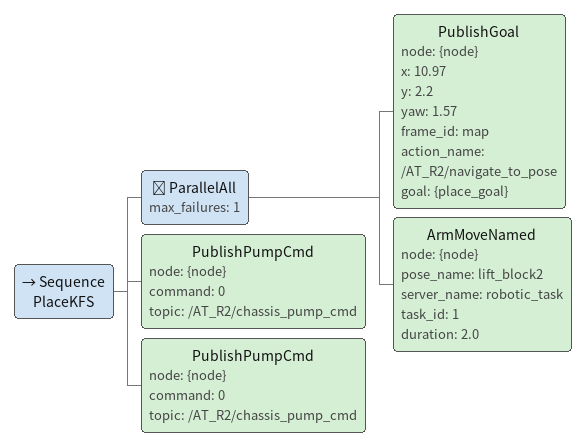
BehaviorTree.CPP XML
<Sequence name="PlaceKFS">

  <ParallelAll max_failures="1">
  <!-- 导航到三区内部 + 放置准备位 -->
    <PublishGoal node="{node}" x="10.97" y="2.2" yaw="1.57" frame_id="map" action_name="/AT_R2/navigate_to_pose" goal="{place_goal}"/>
    <ArmMoveNamed node="{node}" pose_name="lift_block2" server_name="robotic_task" task_id="1" duration="2.0"/>
  </ParallelAll>

  <!--底盘气泵开 -->
  <PublishPumpCmd node="{node}" command="0" topic="/AT_R2/chassis_pump_cmd"/>
  <PublishPumpCmd node="{node}" command="0" topic="/AT_R2/chassis_pump_cmd"/>

</Sequence>
